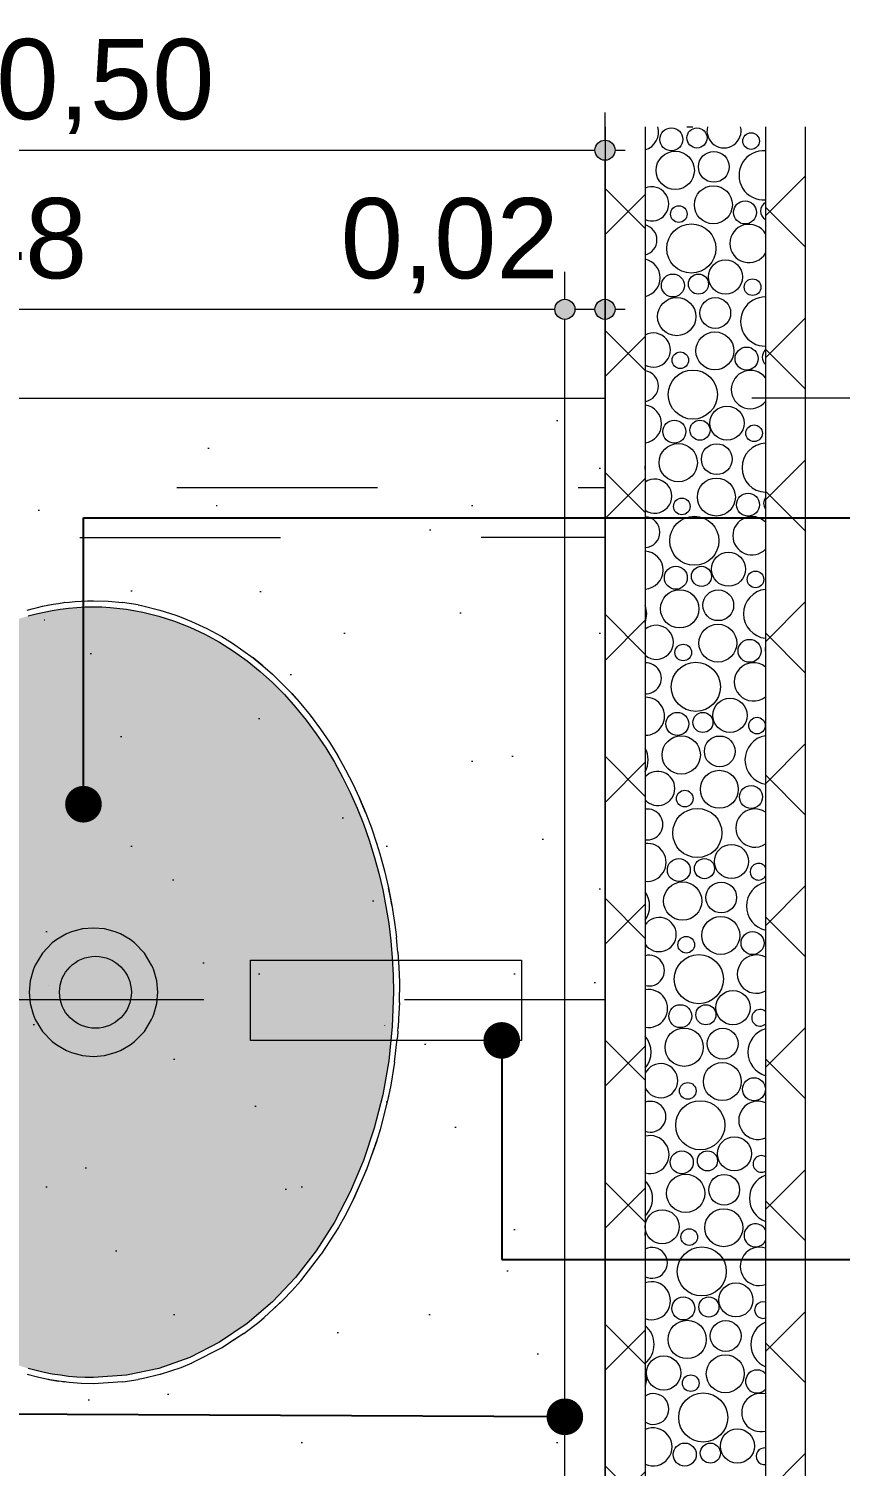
# Model space of a CAD drawing. Header units: metres. Extents: x -1.1 to 45.1, y -1 to 1.8.
# Drawn here: x 9.341 to 9.746, y 0.476 to 1.192 of the extents above; entities that cross this region are included whole.
import ezdxf

# ---------------------------------------------------------------- set-up
doc = ezdxf.new("R2010")
doc.units = ezdxf.units.M
doc.header["$MEASUREMENT"] = 0
doc.linetypes.add('Dashed', pattern=[0.028, 0.018, -0.01])
doc.layers.add('COTAS DETALHAMENTO.EXEC', color=7, linetype='Continuous')
for name, color, linetype, lineweight, true_color in [('COTAS DETALHAMENTO.EXEC_Caneta_No__27', 7, 'Continuous', 0, 0xbd2d17), ('COTAS DETALHAMENTO.EXEC_Caneta_No__97', 7, 'Continuous', 13, 0x6b6b6b), ('EIXO HIDRÁULICO - Executivo.EXEC_Caneta_No__167', 7, 'Continuous', 0, 0x0035d5), ('LOUCAS-METAIS.ARQ_Caneta_No__13', 7, 'Continuous', 0, 0xaaaaaa), ('LOUCAS-METAIS.ARQ_Caneta_No__16', 7, 'Continuous', 0, 0xc9c9c9), ('LOUCAS-METAIS.ARQ_Caneta_No__19', 7, 'Continuous', 0, 0xe9e9e9), ('LOUCAS-METAIS.ARQ_Caneta_No__96', 7, 'Continuous', 0, 0xb6b6b6), ('PAREDE CONSTRUIR_Caneta_No__96', 7, 'Continuous', 0, 0xb6b6b6)]:
    doc.layers.add(name, color=color, linetype=linetype, lineweight=lineweight, true_color=true_color)
doc.layers.add('PAREDE CONSTRUIR_Caneta_No__241', color=7, linetype='Continuous', lineweight=13)
doc.layers.add('PAREDE CONSTRUIR_Caneta_No__83', color=84, linetype='Continuous', lineweight=0)
doc.styles.add('GENERATED_STYLE_1', font='arial.ttf')
doc.dimstyles.new('GENERATED_STYLE__18', dxfattribs={"dimtxt": 0.04, "dimasz": 0.019, "dimexe": 0.18, "dimexo": 0.1, "dimgap": 0, "dimtad": 1, "dimtih": 1, "dimtoh": 1, "dimzin": 0, "dimdsep": 46, "dimtxsty": 'GENERATED_STYLE_1', "dimblk": 'ARROWHEAD_11', "dimblk1": 'ARROWHEAD_11', "dimblk2": 'ARROWHEAD_11', "dimcen": 0.09, "dimclrd": 256, "dimclre": 256, "dimclrt": 256, "dimadec": 0, "dimazin": 0, "dimtfac": 1, "dimtdec": 4, "dimtmove": 0, "dimatfit": 3, "dimfxl": 0, "dimtolj": 1, "dimtzin": 0, "dimarcsym": 0})
doc.dimstyles.new('GENERATED_STYLE__19', dxfattribs={"dimtxt": 0.04, "dimasz": 0.019, "dimexe": 0.18, "dimexo": 0.1, "dimgap": 0, "dimtad": 1, "dimzin": 0, "dimdsep": 46, "dimtxsty": 'GENERATED_STYLE_1', "dimblk": 'ARROWHEAD_11', "dimblk1": 'ARROWHEAD_11', "dimblk2": 'ARROWHEAD_11', "dimcen": 0.09, "dimclrd": 256, "dimclre": 256, "dimclrt": 256, "dimadec": 0, "dimazin": 0, "dimtfac": 1, "dimtdec": 4, "dimtmove": 0, "dimatfit": 3, "dimfxl": 0, "dimtolj": 1, "dimtzin": 0, "dimarcsym": 0})
doc.dimstyles.new('GENERATED_STYLE__20', dxfattribs={"dimtxt": 0.18, "dimasz": 0.03648, "dimexe": 0.18, "dimexo": 0.0625, "dimgap": 0, "dimtad": 0, "dimtih": 1, "dimtoh": 1, "dimdec": 4, "dimzin": 0, "dimdsep": 46, "dimcen": 0.09, "dimadec": 0, "dimazin": 0, "dimtfac": 1, "dimtdec": 4, "dimtmove": 0, "dimatfit": 3, "dimldrblk": 'ARROWHEAD_11', "dimfxl": 0, "dimtolj": 1, "dimtzin": 0, "dimarcsym": 0})
pattern_1 = [(45, (9.39229, 0.0758), (-0.0353553, 0.0353553), []), (135, (9.39229, 0.0758), (0.0353553, 0.0353553), [])]
pattern_2 = [(45, (9.39229, 0.2758), (-0.0636396, 0.0636396), [0, -0.06, 0, -0.09]), (110, (9.59229, 0.2758), (0.084572, 0.030782), [0, -0.044, 0, -0.076])]

# ---------------------------------------------------------------- blocks, each defined once
blk = doc.blocks.new('*X68', base_point=(9.39229, 0.0758))
at = {"layer": 'PAREDE CONSTRUIR_Caneta_No__96', "color": 253, "linetype": 'Continuous', "lineweight": 0, "true_color": 0xb6b6b6}
for centre, radius in [((9.6614, 1.1371), 0.00572), ((9.67417, 1.1378), 0.00501), ((9.70112, 1.13627), 0.00414), ((9.66333, 1.12163), 0.00954), ((9.68254, 1.12339), 0.00767), ((9.68234, 1.10452), 0.00946), ((9.66512, 1.09987), 0.00414), ((9.69814, 1.1007), 0.00572), ((9.67136, 1.08274), 0.01224), ((9.68838, 1.06855), 0.00851), ((9.66214, 1.0643), 0.00572), ((9.67491, 1.06501), 0.00501), ((9.70186, 1.06347), 0.00414), ((9.66408, 1.04883), 0.00954), ((9.68328, 1.05059), 0.00767), ((9.68308, 1.03172), 0.00946), ((9.69888, 1.0279), 0.00572), ((9.66586, 1.02707), 0.00414), ((9.6721, 1.00994), 0.01224), ((9.68912, 0.99575), 0.00851), ((9.66288, 0.9915), 0.00572), ((9.67565, 0.99221), 0.00501), ((9.7026, 0.99067), 0.00414), ((9.66482, 0.97603), 0.00954), ((9.68402, 0.97779), 0.00767), ((9.68382, 0.95892), 0.00946), ((9.69963, 0.9551), 0.00572), ((9.6666, 0.95427), 0.00414), ((9.67285, 0.93714), 0.01224), ((9.68987, 0.92296), 0.00851), ((9.66363, 0.9187), 0.00572), ((9.67639, 0.91941), 0.00501), ((9.70334, 0.91787), 0.00414), ((9.66556, 0.90323), 0.00954), ((9.68477, 0.905), 0.00767), ((9.68456, 0.88612), 0.00946), ((9.70037, 0.8823), 0.00572), ((9.66734, 0.88147), 0.00414), ((9.67359, 0.86434), 0.01224), ((9.69061, 0.85016), 0.00851), ((9.66437, 0.8459), 0.00572), ((9.67713, 0.84661), 0.00501), ((9.70408, 0.84507), 0.00414), ((9.6663, 0.83043), 0.00954), ((9.68551, 0.8322), 0.00767), ((9.6853, 0.81332), 0.00946), ((9.66808, 0.80867), 0.00414), ((9.70111, 0.8095), 0.00572), ((9.67433, 0.79154), 0.01224), ((9.69135, 0.77736), 0.00851), ((9.66511, 0.7731), 0.00572), ((9.67787, 0.77381), 0.00501), ((9.66704, 0.75763), 0.00954), ((9.68625, 0.7594), 0.00767), ((9.68604, 0.74053), 0.00946), ((9.66882, 0.73587), 0.00414), ((9.70185, 0.7367), 0.00572), ((9.67507, 0.71874), 0.01224), ((9.69209, 0.70456), 0.00851), ((9.66585, 0.7003), 0.00572), ((9.67862, 0.70101), 0.00501), ((9.66778, 0.68484), 0.00954), ((9.68699, 0.6866), 0.00767), ((9.68679, 0.66773), 0.00946), ((9.66957, 0.66308), 0.00414), ((9.70259, 0.66391), 0.00572), ((9.67581, 0.64595), 0.01224), ((9.69283, 0.63176), 0.00851), ((9.66659, 0.62751), 0.00572), ((9.67936, 0.62822), 0.00501), ((9.66852, 0.61204), 0.00954), ((9.68773, 0.6138), 0.00767), ((9.65683, 0.59536), 0.00851), ((9.68753, 0.59493), 0.00946), ((9.67031, 0.59028), 0.00414), ((9.67655, 0.57315), 0.01224), ((9.69357, 0.55896), 0.00851), ((9.66733, 0.55471), 0.00572), ((9.6801, 0.55542), 0.00501), ((9.66927, 0.53924), 0.00954), ((9.68847, 0.541), 0.00767), ((9.65757, 0.52256), 0.00851), ((9.68827, 0.52213), 0.00946), ((9.67105, 0.51748), 0.00414), ((9.67729, 0.50035), 0.01224), ((9.69432, 0.48616), 0.00851), ((9.66808, 0.48191), 0.00572), ((9.68084, 0.48262), 0.00501)]:
    blk.add_circle(centre, radius, dxfattribs=at)
for centre, radius, start, end in [((9.6456, 1.14092), 0.00946, 286.74666, 15.06546), ((9.67062, 1.15553), 0.01224, 263.26408, 276.73592), ((9.68764, 1.14135), 0.00851, 166.2291, 13.7709), ((9.70736, 1.11914), 0.01224, 85.50595, 274.49402), ((9.65164, 1.10495), 0.00851, 247.03945, 112.96053), ((9.71091, 1.10141), 0.00501, 121.05213, 238.94785), ((9.64654, 1.08699), 0.00767, 283.42462, 76.57536), ((9.70008, 1.08523), 0.00954, 30.19903, 329.80095), ((9.64634, 1.06812), 0.00946, 282.10881, 77.89117), ((9.7081, 1.04634), 0.01224, 88.98095, 271.01903), ((9.65238, 1.03215), 0.00851, 241.49527, 118.5047), ((9.71165, 1.02861), 0.00501, 131.58187, 228.41811), ((9.64728, 1.01419), 0.00767, 277.7875, 82.21248), ((9.70082, 1.01243), 0.00954, 38.13447, 321.86551), ((9.64708, 0.99532), 0.00946, 277.55034, 82.44964), ((9.70885, 0.97354), 0.01224, 92.45219, 267.54778), ((9.6361, 0.97354), 0.01224, 356.34802, 3.65196), ((9.65312, 0.95935), 0.00851, 235.64178, 124.3582), ((9.71239, 0.95581), 0.00501, 144.24876, 215.75122), ((9.64802, 0.94139), 0.00767, 272.22552, 87.77446), ((9.70156, 0.93963), 0.00954, 44.85906, 315.14091), ((9.64782, 0.92252), 0.00946, 273.03956, 86.96042), ((9.70959, 0.90074), 0.01224, 95.93248, 264.06749), ((9.63685, 0.90074), 0.01224, 339.61922, 20.38076), ((9.65387, 0.88656), 0.00851, 229.34526, 130.65472), ((9.71313, 0.88301), 0.00501, 163.62421, 196.37577), ((9.64877, 0.8686), 0.00767, 266.68452, 93.31545), ((9.7023, 0.86683), 0.00954, 50.86688, 309.1331), ((9.64856, 0.84972), 0.00946, 268.54762, 91.45236), ((9.71033, 0.82794), 0.01224, 99.43491, 260.56506), ((9.63759, 0.82794), 0.01224, 331.2621, 28.73788), ((9.65461, 0.81376), 0.00851, 222.38488, 137.6151), ((9.64951, 0.7958), 0.00767, 261.11219, 98.88779), ((9.70304, 0.79403), 0.00954, 56.3991, 303.60088), ((9.6493, 0.77692), 0.00946, 264.0467, 95.95328), ((9.70482, 0.77227), 0.00414, 32.23631, 327.76366), ((9.71107, 0.75514), 0.01224, 102.97334, 257.02663), ((9.63833, 0.75514), 0.01224, 324.71193, 35.28805), ((9.65535, 0.74096), 0.00851, 214.33364, 145.66634), ((9.65025, 0.723), 0.00767, 255.45344, 104.54654), ((9.70378, 0.72124), 0.00954, 61.59604, 298.40393), ((9.65004, 0.70413), 0.00946, 259.50851, 100.49147), ((9.70557, 0.69948), 0.00414, 48.19985, 311.80013), ((9.63907, 0.68234), 0.01224, 319.08547, 40.91451), ((9.71181, 0.68234), 0.01224, 106.56294, 253.43704), ((9.65609, 0.66816), 0.00851, 204.09058, 155.9094), ((9.65099, 0.6502), 0.00767, 249.64516, 110.35482), ((9.70452, 0.64844), 0.00954, 66.54896, 293.45102), ((9.65079, 0.63133), 0.00946, 254.90257, 105.0974), ((9.70631, 0.62668), 0.00414, 60.8424, 299.15758), ((9.63981, 0.60955), 0.01224, 314.03653, 45.96345), ((9.71255, 0.60955), 0.01224, 110.22081, 249.77917), ((9.70333, 0.59111), 0.00572, 29.26382, 330.73616), ((9.64336, 0.59182), 0.00501, 351.84563, 8.15435), ((9.65173, 0.5774), 0.00767, 243.60866, 116.39132), ((9.70527, 0.57564), 0.00954, 71.32222, 288.67776), ((9.65153, 0.55853), 0.00946, 250.19422, 109.80576), ((9.70705, 0.55388), 0.00414, 72.06772, 287.93226), ((9.64055, 0.53675), 0.01224, 309.38635, 50.61363), ((9.71329, 0.53675), 0.01224, 113.96695, 246.03302), ((9.70408, 0.51831), 0.00572, 42.03927, 317.96071), ((9.6441, 0.51902), 0.00501, 327.35384, 32.64614), ((9.65247, 0.5046), 0.00767, 237.23693, 122.76305), ((9.70601, 0.50284), 0.00954, 75.96433, 284.03565), ((9.65227, 0.48573), 0.00946, 245.34178, 114.6582), ((9.70779, 0.48108), 0.00414, 82.61293, 277.38705)]:
    blk.add_arc(centre, radius, start, end, dxfattribs=at)
blk = doc.blocks.new('*D69', base_point=(9.39229, 0.0758))
at = {"layer": 'COTAS DETALHAMENTO.EXEC_Caneta_No__27', "linetype": 'Continuous', "lineweight": 0, "true_color": 0xbd2d17}
for points in [[(9.12332, 1.05243), (9.1237, 1.05051), (9.12479, 1.04889), (9.12641, 1.04781), (9.12832, 1.04743), (9.13023, 1.04781), (9.13186, 1.04889), (9.13294, 1.05051), (9.13332, 1.05243), (9.13294, 1.05434), (9.13186, 1.05596), (9.13023, 1.05705), (9.12832, 1.05743), (9.12641, 1.05705), (9.12479, 1.05596), (9.1237, 1.05434)], [(9.60332, 1.05243), (9.6037, 1.05051), (9.60479, 1.04889), (9.60641, 1.04781), (9.60832, 1.04743), (9.61023, 1.04781), (9.61186, 1.04889), (9.61294, 1.05051), (9.61332, 1.05243), (9.61294, 1.05434), (9.61186, 1.05596), (9.61023, 1.05705), (9.60832, 1.05743), (9.60641, 1.05705), (9.60479, 1.05596), (9.6037, 1.05434)]]:
    blk.add_hatch(color=22, dxfattribs=at).paths.add_polyline_path(points)
at = {"layer": 'COTAS DETALHAMENTO.EXEC_Caneta_No__27', "color": 22, "linetype": 'Continuous', "lineweight": 0, "true_color": 0xbd2d17}
for p, q in [((9.12832, 1.05743), (9.12832, 1.07118)), ((9.60832, 1.05743), (9.60832, 1.07118)), ((9.11832, 1.05243), (9.12332, 1.05243)), ((9.12832, 0.95243), (9.12832, 1.04743)), ((9.13332, 1.05243), (9.60332, 1.05243)), ((9.60832, 0.95243), (9.60832, 1.04743))]:
    blk.add_line(p, q, dxfattribs=at)
for centre in [(9.12832, 1.05243), (9.60832, 1.05243)]:
    blk.add_circle(centre, 0.005, dxfattribs=at)
at = {"layer": 'COTAS DETALHAMENTO.EXEC_Caneta_No__27', "color": 22, "lineweight": 0, "true_color": 0xbd2d17, "char_height": 0.04, "attachment_point": 7, "style": 'GENERATED_STYLE_1'}
for s, insert in [('\\A1;{\\pql;\\fArial|b0|i0|c0|p0;\\W1.000000;0,48}', (9.26155, 1.06043)), ('\\A1;{\\pql;\\fArial|b0|i0|c0|p0;\\W1.000000;0,02}', (9.49655, 1.06043))]:
    blk.add_mtext(s, dxfattribs=dict(at, insert=insert))
blk = doc.blocks.new('ARROWHEAD_11')
at = {"color": 0, "linetype": 'Continuous', "lineweight": 0}
blk.add_line((0, 0), (-1, 0), dxfattribs=at)
at = {"color": 0, "linetype": 'Continuous', "lineweight": 0, "const_width": 0.25, "flags": 128}
blk.add_lwpolyline([(-0.125, 0, 1), (0.125, 0, 1)], format="xyb", close=True, dxfattribs=at)
blk = doc.blocks.new('*D70', base_point=(9.39229, 0.0758))
at = {"layer": 'COTAS DETALHAMENTO.EXEC_Caneta_No__27', "linetype": 'Continuous', "lineweight": 0, "true_color": 0xbd2d17}
for points in [[(9.60332, 1.05243), (9.6037, 1.05051), (9.60479, 1.04889), (9.60641, 1.04781), (9.60832, 1.04743), (9.61023, 1.04781), (9.61186, 1.04889), (9.61294, 1.05051), (9.61332, 1.05243), (9.61294, 1.05434), (9.61186, 1.05596), (9.61023, 1.05705), (9.60832, 1.05743), (9.60641, 1.05705), (9.60479, 1.05596), (9.6037, 1.05434)], [(9.62332, 1.05243), (9.6237, 1.05051), (9.62479, 1.04889), (9.62641, 1.04781), (9.62832, 1.04743), (9.63023, 1.04781), (9.63186, 1.04889), (9.63294, 1.05051), (9.63332, 1.05243), (9.63294, 1.05434), (9.63186, 1.05596), (9.63023, 1.05705), (9.62832, 1.05743), (9.62641, 1.05705), (9.62479, 1.05596), (9.6237, 1.05434)]]:
    blk.add_hatch(color=22, dxfattribs=at).paths.add_polyline_path(points)
at = {"layer": 'COTAS DETALHAMENTO.EXEC_Caneta_No__27', "color": 22, "linetype": 'Continuous', "lineweight": 0, "true_color": 0xbd2d17}
for p, q in [((9.60832, 1.05743), (9.60832, 1.07118)), ((9.62832, 1.05743), (9.62832, 1.07118)), ((9.60832, 0.95243), (9.60832, 1.04743)), ((9.61332, 1.05243), (9.62332, 1.05243)), ((9.62832, 0.95243), (9.62832, 1.04743)), ((9.63332, 1.05243), (9.63832, 1.05243))]:
    blk.add_line(p, q, dxfattribs=at)
for centre in [(9.60832, 1.05243), (9.62832, 1.05243)]:
    blk.add_circle(centre, 0.005, dxfattribs=at)
blk = doc.blocks.new('*D71', base_point=(9.39229, 0.0758))
at = {"layer": 'COTAS DETALHAMENTO.EXEC_Caneta_No__27', "linetype": 'Continuous', "lineweight": 0, "true_color": 0xbd2d17}
for points in [[(9.12332, 1.13171), (9.1237, 1.12979), (9.12479, 1.12817), (9.12641, 1.12709), (9.12832, 1.12671), (9.13023, 1.12709), (9.13186, 1.12817), (9.13294, 1.12979), (9.13332, 1.13171), (9.13294, 1.13362), (9.13186, 1.13524), (9.13023, 1.13633), (9.12832, 1.13671), (9.12641, 1.13633), (9.12479, 1.13524), (9.1237, 1.13362)], [(9.62332, 1.13171), (9.6237, 1.12979), (9.62479, 1.12817), (9.62641, 1.12709), (9.62832, 1.12671), (9.63023, 1.12709), (9.63186, 1.12817), (9.63294, 1.12979), (9.63332, 1.13171), (9.63294, 1.13362), (9.63186, 1.13524), (9.63023, 1.13633), (9.62832, 1.13671), (9.62641, 1.13633), (9.62479, 1.13524), (9.6237, 1.13362)]]:
    blk.add_hatch(color=22, dxfattribs=at).paths.add_polyline_path(points)
at = {"layer": 'COTAS DETALHAMENTO.EXEC_Caneta_No__27', "color": 22, "linetype": 'Continuous', "lineweight": 0, "true_color": 0xbd2d17}
for p, q in [((9.12832, 1.13671), (9.12832, 1.15046)), ((9.62832, 1.13671), (9.62832, 1.15046)), ((9.11832, 1.13171), (9.12332, 1.13171)), ((9.13332, 1.13171), (9.62332, 1.13171)), ((9.63332, 1.13171), (9.63832, 1.13171)), ((9.12832, 1.03171), (9.12832, 1.12671)), ((9.62832, 1.03171), (9.62832, 1.12671))]:
    blk.add_line(p, q, dxfattribs=at)
for centre in [(9.12832, 1.13171), (9.62832, 1.13171)]:
    blk.add_circle(centre, 0.005, dxfattribs=at)
at = {"layer": 'COTAS DETALHAMENTO.EXEC_Caneta_No__27', "color": 22, "lineweight": 0, "true_color": 0xbd2d17, "insert": (9.32494, 1.13971), "char_height": 0.04, "attachment_point": 7, "style": 'GENERATED_STYLE_1'}
blk.add_mtext('\\A1;{\\pql;\\fArial|b0|i0|c0|p0;\\W1.000000;0,50}', dxfattribs=at)
blk = doc.blocks.new('*D73', base_point=(9.39229, 0.0758))
at = {"layer": 'COTAS DETALHAMENTO.EXEC_Caneta_No__27', "linetype": 'Continuous', "lineweight": 0, "true_color": 0xbd2d17}
for points in [[(9.79647, 1.00822), (9.79685, 1.00631), (9.79793, 1.00469), (9.79956, 1.0036), (9.80147, 1.00322), (9.80338, 1.0036), (9.80501, 1.00469), (9.80609, 1.00631), (9.80647, 1.00822), (9.80609, 1.01014), (9.80501, 1.01176), (9.80338, 1.01284), (9.80147, 1.01322), (9.79956, 1.01284), (9.79793, 1.01176), (9.79685, 1.01014)], [(9.79647, -0.77178), (9.79685, -0.77369), (9.79793, -0.77531), (9.79956, -0.7764), (9.80147, -0.77678), (9.80338, -0.7764), (9.80501, -0.77531), (9.80609, -0.77369), (9.80647, -0.77178), (9.80609, -0.76986), (9.80501, -0.76824), (9.80338, -0.76716), (9.80147, -0.76678), (9.79956, -0.76716), (9.79793, -0.76824), (9.79685, -0.76986)]]:
    blk.add_hatch(color=22, dxfattribs=at).paths.add_polyline_path(points)
at = {"layer": 'COTAS DETALHAMENTO.EXEC_Caneta_No__27', "color": 22, "linetype": 'Continuous', "lineweight": 0, "true_color": 0xbd2d17}
for p, q in [((9.80147, 1.01322), (9.80147, 1.01822)), ((9.79647, 1.00822), (9.70147, 1.00822)), ((9.80147, -0.76678), (9.80147, 1.00322)), ((9.82022, 1.00822), (9.80647, 1.00822)), ((9.79647, -0.77178), (9.70147, -0.77178)), ((9.82022, -0.77178), (9.80647, -0.77178))]:
    blk.add_line(p, q, dxfattribs=at)
for centre in [(9.80147, 1.00822), (9.80147, -0.77178)]:
    blk.add_circle(centre, 0.005, dxfattribs=at)
at = {"layer": 'COTAS DETALHAMENTO.EXEC_Caneta_No__27', "color": 22, "lineweight": 0, "true_color": 0xbd2d17, "insert": (9.79347, 0.06484), "char_height": 0.04, "attachment_point": 7, "rotation": 90, "style": 'GENERATED_STYLE_1'}
blk.add_mtext('\\A1;{\\pql;\\fArial|b0|i0|c0|p0;\\W1.000000;1,78}', dxfattribs=at)
blk = doc.blocks.new('*D74', base_point=(9.39229, 0.0758))
at = {"layer": 'COTAS DETALHAMENTO.EXEC_Caneta_No__27', "linetype": 'Continuous', "lineweight": 0, "true_color": 0xbd2d17}
for points in [[(9.86781, 1.00822), (9.86819, 1.00631), (9.86928, 1.00469), (9.8709, 1.0036), (9.87281, 1.00322), (9.87472, 1.0036), (9.87635, 1.00469), (9.87743, 1.00631), (9.87781, 1.00822), (9.87743, 1.01014), (9.87635, 1.01176), (9.87472, 1.01284), (9.87281, 1.01322), (9.8709, 1.01284), (9.86928, 1.01176), (9.86819, 1.01014)], [(9.86781, -0.79178), (9.86819, -0.79369), (9.86928, -0.79531), (9.8709, -0.7964), (9.87281, -0.79678), (9.87472, -0.7964), (9.87635, -0.79531), (9.87743, -0.79369), (9.87781, -0.79178), (9.87743, -0.78986), (9.87635, -0.78824), (9.87472, -0.78716), (9.87281, -0.78678), (9.8709, -0.78716), (9.86928, -0.78824), (9.86819, -0.78986)]]:
    blk.add_hatch(color=22, dxfattribs=at).paths.add_polyline_path(points)
at = {"layer": 'COTAS DETALHAMENTO.EXEC_Caneta_No__27', "color": 22, "linetype": 'Continuous', "lineweight": 0, "true_color": 0xbd2d17}
for p, q in [((9.87281, 1.01322), (9.87281, 1.01822)), ((9.86781, 1.00822), (9.77281, 1.00822)), ((9.87281, -0.78678), (9.87281, 1.00322)), ((9.89156, 1.00822), (9.87781, 1.00822)), ((9.86781, -0.79178), (9.77281, -0.79178)), ((9.89156, -0.79178), (9.87781, -0.79178)), ((9.87281, -0.80178), (9.87281, -0.79678))]:
    blk.add_line(p, q, dxfattribs=at)
for centre in [(9.87281, 1.00822), (9.87281, -0.79178)]:
    blk.add_circle(centre, 0.005, dxfattribs=at)
at = {"layer": 'COTAS DETALHAMENTO.EXEC_Caneta_No__27', "color": 22, "lineweight": 0, "true_color": 0xbd2d17, "insert": (9.86481, 0.05484), "char_height": 0.04, "attachment_point": 7, "rotation": 90, "style": 'GENERATED_STYLE_1'}
blk.add_mtext('\\A1;{\\pql;\\fArial|b0|i0|c0|p0;\\W1.000000;1,80}', dxfattribs=at)

msp = doc.modelspace()

# ---------------------------------------------------------------- hatches: boundary and pattern name
at = {"layer": 'LOUCAS-METAIS.ARQ_Caneta_No__16', "linetype": 'Continuous', "lineweight": 0, "true_color": 0xc9c9c9}
h = msp.add_hatch(dxfattribs=at)
h.set_pattern_fill('Haie_OD_LEGENDA_0006', color=9, style=0, pattern_type=2)
h.set_pattern_definition(pattern_2)
h.paths.add_polyline_path([(9.60832, -0.77178), (9.60832, 1.00822), (9.12832, 1.00822), (9.12832, -0.77178)])
h = msp.add_hatch(dxfattribs=at)
h.set_pattern_fill('Haie_OD_LEGENDA_0006', color=9, style=0, pattern_type=2)
h.set_pattern_definition(pattern_2)
h.paths.add_polyline_path([(9.62832, -0.77178), (9.62832, 1.00822), (9.60832, 1.00822), (9.60832, -0.77178)])
at = {"layer": 'LOUCAS-METAIS.ARQ_Caneta_No__19', "linetype": 'Continuous', "lineweight": 0, "true_color": 0x747474}
msp.add_hatch(color=8, dxfattribs=at).paths.add_polyline_path([(9.40592, 0.89965), (9.39793, 0.90164), (9.38983, 0.90307), (9.38163, 0.90393), (9.37749, 0.90415), (9.37338, 0.90422), (9.36926, 0.90415), (9.36513, 0.90393), (9.36101, 0.90357), (9.35693, 0.90307), (9.35287, 0.90242), (9.34883, 0.90164), (9.34482, 0.90072), (9.34085, 0.89966), (9.3369, 0.89846), (9.333, 0.89714), (9.32914, 0.89569), (9.32532, 0.89411), (9.32156, 0.8924), (9.31785, 0.89058), (9.3142, 0.88864), (9.3106, 0.88659), (9.30706, 0.88443), (9.30359, 0.88216), (9.30018, 0.87978), (9.29684, 0.87731), (9.29356, 0.87474), (9.29036, 0.87208), (9.28722, 0.86932), (9.28416, 0.86648), (9.28117, 0.86356), (9.27825, 0.86056), (9.27541, 0.85748), (9.27264, 0.85432), (9.26995, 0.8511), (9.26734, 0.8478), (9.2648, 0.84445), (9.26234, 0.84103), (9.25995, 0.83755), (9.25764, 0.83401), (9.25541, 0.83042), (9.25326, 0.82678), (9.25118, 0.82309), (9.24918, 0.81935), (9.24726, 0.81557), (9.24541, 0.81174), (9.24364, 0.80788), (9.24195, 0.80397), (9.24034, 0.80003), (9.2388, 0.79606), (9.23734, 0.79206), (9.23595, 0.78802), (9.23464, 0.78396), (9.23341, 0.77987), (9.23225, 0.77576), (9.23117, 0.77162), (9.23016, 0.76746), (9.22923, 0.76329), (9.22837, 0.75909), (9.22759, 0.75488), (9.22688, 0.75066), (9.22625, 0.74642), (9.22569, 0.74217), (9.22521, 0.73791), (9.2248, 0.73364), (9.22447, 0.72937), (9.22421, 0.72509), (9.22402, 0.72081), (9.22391, 0.71652), (9.22389, 0.71438), (9.22388, 0.71222), (9.22391, 0.70793), (9.22402, 0.70365), (9.22421, 0.69937), (9.22447, 0.69509), (9.2248, 0.69082), (9.22521, 0.68655), (9.22569, 0.68229), (9.22625, 0.67804), (9.22688, 0.6738), (9.22759, 0.66957), (9.22837, 0.66536), (9.22923, 0.66117), (9.23016, 0.65699), (9.23116, 0.65284), (9.23225, 0.6487), (9.2334, 0.64459), (9.23464, 0.6405), (9.23595, 0.63643), (9.23733, 0.6324), (9.2388, 0.62839), (9.24033, 0.62442), (9.24195, 0.62048), (9.24364, 0.61658), (9.24541, 0.61271), (9.24725, 0.60889), (9.24918, 0.6051), (9.25118, 0.60137), (9.25325, 0.59768), (9.25541, 0.59403), (9.25764, 0.59044), (9.25995, 0.58691), (9.26233, 0.58343), (9.26479, 0.58001), (9.26733, 0.57665), (9.26995, 0.57336), (9.27264, 0.57013), (9.2754, 0.56698), (9.27825, 0.5639), (9.28116, 0.56089), (9.28415, 0.55797), (9.28721, 0.55513), (9.29035, 0.55238), (9.29355, 0.54971), (9.29683, 0.54714), (9.30017, 0.54467), (9.30358, 0.5423), (9.30706, 0.54002), (9.31059, 0.53786), (9.31419, 0.53581), (9.31784, 0.53387), (9.32155, 0.53205), (9.32532, 0.53034), (9.32913, 0.52876), (9.33299, 0.52731), (9.33689, 0.52599), (9.34084, 0.52479), (9.34481, 0.52373), (9.34882, 0.52281), (9.35286, 0.52203), (9.35692, 0.52138), (9.36101, 0.52088), (9.36513, 0.52051), (9.36926, 0.5203), (9.37338, 0.52022), (9.38983, 0.52138), (9.40591, 0.52479), (9.42144, 0.53034), (9.43616, 0.53786), (9.44992, 0.54714), (9.4626, 0.55797), (9.47411, 0.57013), (9.48442, 0.58342), (9.4935, 0.59767), (9.50134, 0.61271), (9.50796, 0.62839), (9.51335, 0.64458), (9.51753, 0.66117), (9.5205, 0.67804), (9.52228, 0.69509), (9.52288, 0.71222), (9.52273, 0.7208), (9.52228, 0.72936), (9.52154, 0.7379), (9.5205, 0.74641), (9.51916, 0.75487), (9.51753, 0.76328), (9.51559, 0.77161), (9.51335, 0.77986), (9.5108, 0.78802), (9.50796, 0.79606), (9.5048, 0.80397), (9.50134, 0.81174), (9.49757, 0.81934), (9.4935, 0.82677), (9.48911, 0.83401), (9.48442, 0.84102), (9.47942, 0.8478), (9.47411, 0.85432), (9.46851, 0.86055), (9.4626, 0.86648), (9.4564, 0.87207), (9.44992, 0.87731), (9.44317, 0.88215), (9.43616, 0.88659), (9.42891, 0.89058), (9.42144, 0.8941), (9.41376, 0.89714)])
at = {"layer": 'PAREDE CONSTRUIR_Caneta_No__83', "linetype": 'Continuous', "lineweight": 0}
h = msp.add_hatch(dxfattribs=at)
h.set_pattern_fill('Placomur_0006', color=84, style=0, pattern_type=2)
h.set_pattern_definition(pattern_1)
h.paths.add_polyline_path([(9.62832, 1.14338), (9.62832, -0.79178), (9.64832, -0.79178), (9.64832, 1.14338)])
h = msp.add_hatch(dxfattribs=at)
h.set_pattern_fill('Placomur_0006', color=84, style=0, pattern_type=2)
h.set_pattern_definition(pattern_1)
h.paths.add_polyline_path([(9.70832, -0.79178), (9.72832, -0.79178), (9.72832, 1.14338), (9.70832, 1.14338)])

# ---------------------------------------------------------------- linework, layer by layer
at = {"layer": 'COTAS DETALHAMENTO.EXEC_Caneta_No__97', "color": 251, "linetype": 'Dashed', "lineweight": 13, "true_color": 0x6b6b6b, "flags": 128}
msp.add_lwpolyline([(9.21499, 0.96359), (9.62831, 0.96372), (9.62832, 0.93872), (9.215, 0.93859)], close=True, dxfattribs=at)
at = {"layer": 'EIXO HIDRÁULICO - Executivo.EXEC_Caneta_No__167', "color": 162, "linetype": 'Dashed', "lineweight": 0, "true_color": 0x0035d5}
msp.add_line((9.62832, 0.70845), (9.00735, 0.70845), dxfattribs=at)
at = {"layer": 'LOUCAS-METAIS.ARQ_Caneta_No__13', "color": 253, "linetype": 'Continuous', "lineweight": 0, "true_color": 0xaaaaaa, "flags": 128}
for points in [[(9.12832, 1.00822), (9.60832, 1.00822)], [(9.60832, 1.00822), (9.62832, 1.00822)], [(9.60832, -0.77178), (9.60832, 1.00822)], [(9.62832, -0.77178), (9.62832, 1.00822)]]:
    msp.add_lwpolyline(points, dxfattribs=at)
at = {"layer": 'LOUCAS-METAIS.ARQ_Caneta_No__96', "color": 253, "linetype": 'Continuous', "lineweight": 0, "true_color": 0xb6b6b6}
for p, q in [((9.34025, 0.90261), (9.34283, 0.9033)), ((9.34283, 0.9033), (9.34542, 0.90395)), ((9.34542, 0.90395), (9.34802, 0.90453)), ((9.34802, 0.90453), (9.35064, 0.90506)), ((9.34883, 0.90164), (9.35287, 0.90242)), ((9.35064, 0.90506), (9.35327, 0.90554)), ((9.35064, 0.90506), (9.35111, 0.90515)), ((9.35287, 0.90242), (9.35693, 0.90307)), ((9.35327, 0.90554), (9.35591, 0.90595)), ((9.35591, 0.90595), (9.35856, 0.90631)), ((9.35693, 0.90307), (9.36101, 0.90357)), ((9.35856, 0.90631), (9.36122, 0.90661)), ((9.35889, 0.90635), (9.35881, 0.90634)), ((9.35895, 0.90635), (9.35889, 0.90635)), ((9.36101, 0.90357), (9.36513, 0.90393)), ((9.36122, 0.90661), (9.36426, 0.90688)), ((9.36426, 0.90688), (9.36731, 0.90707)), ((9.36513, 0.90393), (9.36926, 0.90415)), ((9.36731, 0.90707), (9.37035, 0.90718)), ((9.36926, 0.90415), (9.37338, 0.90422)), ((9.37035, 0.90718), (9.37338, 0.90722)), ((9.37338, 0.90722), (9.38065, 0.907)), ((9.37338, 0.90422), (9.37749, 0.90415)), ((9.37749, 0.90415), (9.38163, 0.90393)), ((9.38065, 0.907), (9.38792, 0.90634)), ((9.38163, 0.90393), (9.38983, 0.90307)), ((9.38787, 0.90635), (9.38782, 0.90635)), ((9.38789, 0.90635), (9.38787, 0.90635)), ((9.39564, 0.90515), (9.38792, 0.90634)), ((9.38983, 0.90307), (9.39793, 0.90164)), ((9.39564, 0.90515), (9.39729, 0.90483)), ((9.39729, 0.90483), (9.40651, 0.90261)), ((9.40651, 0.90261), (9.41449, 0.90006)), ((9.34085, 0.89966), (9.34482, 0.90072)), ((9.34482, 0.90072), (9.34883, 0.90164)), ((9.3488, 0.89767), (9.34912, 0.89774)), ((9.39793, 0.90164), (9.40592, 0.89965)), ((9.40592, 0.89965), (9.41376, 0.89714)), ((9.41376, 0.89714), (9.42144, 0.8941)), ((9.41449, 0.90006), (9.41712, 0.8991)), ((9.41712, 0.8991), (9.4223, 0.89699)), ((9.4223, 0.89699), (9.42991, 0.89343)), ((9.42144, 0.8941), (9.42891, 0.89058)), ((9.42891, 0.89058), (9.43616, 0.88659)), ((9.42991, 0.89343), (9.4373, 0.8894)), ((9.4373, 0.8894), (9.44266, 0.88609)), ((9.43616, 0.88659), (9.44317, 0.88215)), ((9.44266, 0.88609), (9.44787, 0.88254)), ((9.44317, 0.88215), (9.44992, 0.87731)), ((9.44784, 0.88256), (9.44786, 0.88255)), ((9.44789, 0.88252), (9.44786, 0.88255)), ((9.44787, 0.88254), (9.45293, 0.87877)), ((9.44992, 0.87731), (9.4564, 0.87207)), ((9.45293, 0.87877), (9.45783, 0.87479)), ((9.45576, 0.87652), (9.45293, 0.87877)), ((9.45783, 0.87479), (9.45576, 0.87652)), ((9.45783, 0.87479), (9.46258, 0.8706)), ((9.4564, 0.87207), (9.4626, 0.86648)), ((9.46258, 0.8706), (9.46717, 0.86621)), ((9.4626, 0.86648), (9.46851, 0.86055)), ((9.46717, 0.86621), (9.47159, 0.86164)), ((9.46851, 0.86055), (9.47411, 0.85432)), ((9.47159, 0.86164), (9.47222, 0.86097)), ((9.47159, 0.86164), (9.47584, 0.8569)), ((9.47222, 0.86097), (9.47584, 0.8569)), ((9.47411, 0.85432), (9.47942, 0.8478)), ((9.47585, 0.85689), (9.47584, 0.85691)), ((9.47584, 0.8569), (9.48134, 0.85021)), ((9.47942, 0.8478), (9.48442, 0.84102)), ((9.48134, 0.85021), (9.48652, 0.84325)), ((9.48442, 0.84102), (9.48911, 0.83401)), ((9.48652, 0.84325), (9.49094, 0.83672)), ((9.48911, 0.83401), (9.4935, 0.82677)), ((9.49094, 0.83672), (9.49509, 0.83)), ((9.4935, 0.82677), (9.49757, 0.81934)), ((9.49509, 0.83), (9.49898, 0.8231)), ((9.49861, 0.82378), (9.49509, 0.83)), ((9.49512, 0.82995), (9.49513, 0.82993)), ((9.49898, 0.8231), (9.49861, 0.82378)), ((9.49757, 0.81934), (9.50134, 0.81174)), ((9.49898, 0.8231), (9.5026, 0.81604)), ((9.50134, 0.81174), (9.5048, 0.80397)), ((9.5026, 0.81604), (9.50596, 0.80884)), ((9.50263, 0.81598), (9.50267, 0.8159)), ((9.50267, 0.8159), (9.50274, 0.81575)), ((9.5048, 0.80397), (9.50796, 0.79606)), ((9.50847, 0.80295), (9.50596, 0.80884)), ((9.50596, 0.80884), (9.50906, 0.8015)), ((9.50906, 0.8015), (9.50847, 0.80295)), ((9.50796, 0.79606), (9.5108, 0.78802)), ((9.50906, 0.8015), (9.51189, 0.79405)), ((9.50908, 0.80146), (9.50915, 0.80128)), ((9.50915, 0.80128), (9.50922, 0.80109)), ((9.5108, 0.78802), (9.51335, 0.77986)), ((9.51189, 0.79405), (9.51446, 0.78648)), ((9.51446, 0.78648), (9.51611, 0.7811)), ((9.51453, 0.78627), (9.51456, 0.78619)), ((9.51611, 0.7811), (9.51841, 0.7727)), ((9.51335, 0.77986), (9.51559, 0.77161)), ((9.51559, 0.77161), (9.51753, 0.76328)), ((9.51841, 0.7727), (9.52039, 0.76422)), ((9.51753, 0.76328), (9.51916, 0.75487)), ((9.52155, 0.75852), (9.52039, 0.76422)), ((9.52039, 0.76422), (9.52207, 0.75566)), ((9.51916, 0.75487), (9.5205, 0.74641)), ((9.52207, 0.75566), (9.52155, 0.75852)), ((9.52207, 0.75566), (9.52344, 0.74704)), ((9.5205, 0.74641), (9.52154, 0.7379)), ((9.52344, 0.74704), (9.52438, 0.73961)), ((9.35508, 0.73848), (9.35287, 0.73679)), ((9.35992, 0.74126), (9.35508, 0.73848)), ((9.36249, 0.74232), (9.35992, 0.74126)), ((9.36787, 0.74374), (9.36249, 0.74232)), ((9.37338, 0.74422), (9.36787, 0.74374)), ((9.37888, 0.74374), (9.37338, 0.74422)), ((9.38426, 0.74232), (9.37888, 0.74374)), ((9.38683, 0.74126), (9.38426, 0.74232)), ((9.39167, 0.73848), (9.38683, 0.74126)), ((9.39389, 0.73679), (9.39167, 0.73848)), ((9.52154, 0.7379), (9.52228, 0.72936)), ((9.5248, 0.73548), (9.52438, 0.73961)), ((9.34802, 0.73175), (9.34439, 0.72578)), ((9.35287, 0.73679), (9.34802, 0.73175)), ((9.39873, 0.73175), (9.39389, 0.73679)), ((9.40236, 0.72578), (9.39873, 0.73175)), ((9.52508, 0.73215), (9.5248, 0.73548)), ((9.52508, 0.73222), (9.52508, 0.73221)), ((9.52508, 0.7322), (9.52508, 0.73215)), ((9.52508, 0.73215), (9.52557, 0.72468)), ((9.34383, 0.72451), (9.34332, 0.72321)), ((9.34439, 0.72578), (9.34383, 0.72451)), ((9.40292, 0.72451), (9.40236, 0.72578)), ((9.40343, 0.72321), (9.40292, 0.72451)), ((9.52228, 0.72936), (9.52273, 0.7208)), ((9.52557, 0.72468), (9.52583, 0.71719)), ((9.34187, 0.71785), (9.34138, 0.71222)), ((9.34332, 0.72321), (9.34187, 0.71785)), ((9.40488, 0.71785), (9.40343, 0.72321)), ((9.40538, 0.71222), (9.40488, 0.71785)), ((9.52273, 0.7208), (9.52288, 0.71222)), ((9.52582, 0.7174), (9.52582, 0.71731)), ((9.52582, 0.71726), (9.52582, 0.71731)), ((9.52583, 0.71719), (9.52588, 0.71222)), ((9.34138, 0.71222), (9.34187, 0.7066)), ((9.35115, 0.71574), (9.35115, 0.71568)), ((9.40488, 0.7066), (9.40538, 0.71222)), ((9.52288, 0.71222), (9.52228, 0.69509)), ((9.52582, 0.70713), (9.52588, 0.71222)), ((9.34187, 0.7066), (9.34332, 0.70124)), ((9.35115, 0.70877), (9.35115, 0.7087)), ((9.40343, 0.70124), (9.40488, 0.7066)), ((9.52582, 0.70713), (9.52541, 0.6989)), ((9.34332, 0.70124), (9.34383, 0.69994)), ((9.34383, 0.69994), (9.34439, 0.69867)), ((9.34439, 0.69867), (9.34802, 0.6927)), ((9.39873, 0.6927), (9.40236, 0.69867)), ((9.40236, 0.69867), (9.40292, 0.69994)), ((9.40292, 0.69994), (9.40343, 0.70124)), ((9.51844, 0.69561), (9.51843, 0.69551)), ((9.52228, 0.69509), (9.5205, 0.67804)), ((9.52511, 0.69277), (9.52527, 0.69477)), ((9.52541, 0.6989), (9.52527, 0.69477)), ((9.34802, 0.6927), (9.35287, 0.68766)), ((9.35287, 0.68766), (9.35508, 0.68597)), ((9.39167, 0.68597), (9.39389, 0.68766)), ((9.39389, 0.68766), (9.39873, 0.6927)), ((9.52344, 0.6774), (9.5248, 0.68897)), ((9.52508, 0.69223), (9.5248, 0.68897)), ((9.52511, 0.69277), (9.52508, 0.69223)), ((9.35508, 0.68597), (9.35992, 0.68319)), ((9.35992, 0.68319), (9.36249, 0.68213)), ((9.36249, 0.68213), (9.36787, 0.6807)), ((9.36787, 0.6807), (9.37338, 0.68022)), ((9.37338, 0.68022), (9.37888, 0.6807)), ((9.37888, 0.6807), (9.38426, 0.68213)), ((9.38426, 0.68213), (9.38683, 0.68319)), ((9.38683, 0.68319), (9.39167, 0.68597)), ((9.5205, 0.67804), (9.51753, 0.66117)), ((9.52344, 0.6774), (9.52155, 0.66593)), ((9.51753, 0.66117), (9.51335, 0.64458)), ((9.52044, 0.66043), (9.51623, 0.64374)), ((9.52039, 0.66023), (9.51912, 0.6552)), ((9.52039, 0.66023), (9.52042, 0.66037)), ((9.52155, 0.66593), (9.52044, 0.66043)), ((9.51335, 0.64458), (9.50796, 0.62839)), ((9.5148, 0.63903), (9.50943, 0.62387)), ((9.51456, 0.63826), (9.51192, 0.6309)), ((9.51456, 0.63826), (9.51474, 0.63887)), ((9.51623, 0.64374), (9.5148, 0.63903)), ((9.51611, 0.64335), (9.51623, 0.64374)), ((9.50796, 0.62839), (9.50134, 0.61271)), ((9.50943, 0.62387), (9.50298, 0.60918)), ((9.50847, 0.6215), (9.50943, 0.62387)), ((9.50917, 0.62323), (9.50915, 0.62316)), ((9.50298, 0.60918), (9.50847, 0.6215)), ((9.50134, 0.61271), (9.4935, 0.59767)), ((9.50298, 0.60918), (9.49861, 0.60067)), ((9.50278, 0.60879), (9.50267, 0.60854)), ((9.50267, 0.60854), (9.49861, 0.60067)), ((9.4935, 0.59767), (9.48442, 0.58342)), ((9.49547, 0.59509), (9.48687, 0.5817)), ((9.49513, 0.59452), (9.49089, 0.58795)), ((9.49513, 0.59452), (9.49536, 0.59492)), ((9.49861, 0.60067), (9.49547, 0.59509)), ((9.48442, 0.58342), (9.47411, 0.57013)), ((9.47666, 0.5685), (9.48652, 0.5812)), ((9.48652, 0.5812), (9.48687, 0.5817)), ((9.47411, 0.57013), (9.4626, 0.55797)), ((9.47666, 0.5685), (9.47222, 0.56348)), ((9.47584, 0.56754), (9.47605, 0.56781)), ((9.46791, 0.55898), (9.45848, 0.55021)), ((9.46717, 0.55823), (9.46765, 0.55874)), ((9.47222, 0.56348), (9.46791, 0.55898)), ((9.4626, 0.55797), (9.44992, 0.54714)), ((9.46717, 0.55823), (9.46238, 0.55384)), ((9.44992, 0.54714), (9.43616, 0.53786)), ((9.44839, 0.54228), (9.45576, 0.54793)), ((9.45576, 0.54793), (9.45848, 0.55021)), ((9.45793, 0.54975), (9.45783, 0.54966)), ((9.43616, 0.53786), (9.42144, 0.53034)), ((9.44839, 0.54228), (9.43768, 0.53528)), ((9.44786, 0.5419), (9.44187, 0.53802)), ((9.44786, 0.5419), (9.44816, 0.54212)), ((9.42144, 0.53034), (9.40591, 0.52479)), ((9.43768, 0.53528), (9.42261, 0.52759)), ((9.4373, 0.53505), (9.42261, 0.52759)), ((9.4373, 0.53505), (9.43768, 0.53528)), ((9.34481, 0.52373), (9.34084, 0.52479)), ((9.34882, 0.52281), (9.34481, 0.52373)), ((9.35286, 0.52203), (9.34882, 0.52281)), ((9.40591, 0.52479), (9.38983, 0.52138)), ((9.40673, 0.52191), (9.41712, 0.52535)), ((9.41712, 0.52535), (9.42261, 0.52759)), ((9.4223, 0.52745), (9.42238, 0.52749)), ((9.34542, 0.5205), (9.34025, 0.52184)), ((9.35064, 0.51938), (9.34542, 0.5205)), ((9.35111, 0.5193), (9.35064, 0.51938)), ((9.35591, 0.5185), (9.35064, 0.51938)), ((9.35111, 0.5193), (9.35591, 0.5185)), ((9.35692, 0.52138), (9.35286, 0.52203)), ((9.36122, 0.51784), (9.35591, 0.5185)), ((9.36101, 0.52088), (9.35692, 0.52138)), ((9.35794, 0.51824), (9.35889, 0.5181)), ((9.35934, 0.51807), (9.35889, 0.5181)), ((9.36513, 0.52051), (9.36101, 0.52088)), ((9.36731, 0.51738), (9.36122, 0.51784)), ((9.36926, 0.5203), (9.36513, 0.52051)), ((9.37338, 0.51722), (9.36731, 0.51738)), ((9.37338, 0.52022), (9.36926, 0.5203)), ((9.38983, 0.52138), (9.37338, 0.52022)), ((9.38796, 0.51811), (9.37338, 0.51722)), ((9.38787, 0.5181), (9.38792, 0.51811)), ((9.38796, 0.51811), (9.39564, 0.5193)), ((9.39838, 0.51984), (9.39564, 0.5193)), ((9.40651, 0.52184), (9.39838, 0.51984)), ((9.40673, 0.52191), (9.40651, 0.52184))]:
    msp.add_line(p, q, dxfattribs=at)
msp.add_lwpolyline([(9.45169, 0.68822), (9.45169, 0.72822), (9.58669, 0.72822), (9.58669, 0.68822)], close=True, dxfattribs=at)
msp.add_circle((9.37435, 0.71222), 0.01791, dxfattribs=at)
at = {"layer": 'PAREDE CONSTRUIR_Caneta_No__241', "color": 7, "linetype": 'Continuous', "lineweight": 13}
for p, q in [((9.64832, 1.14338), (9.64832, -0.79178)), ((9.70832, 1.14338), (9.70832, -0.79178))]:
    msp.add_line(p, q, dxfattribs=at)
for points in [[(9.62832, 1.14338), (9.62832, -0.79178)], [(9.72832, -0.79178), (9.72832, 1.14338)]]:
    msp.add_lwpolyline(points, dxfattribs=at)

# ---------------------------------------------------------------- block references
at = {"layer": 'PAREDE CONSTRUIR_Caneta_No__96', "color": 253, "linetype": 'Continuous', "lineweight": 0, "true_color": 0xb6b6b6}
msp.add_blockref('*X68', (9.39229, 0.0758), dxfattribs=at)

# ---------------------------------------------------------------- dimensions: what is measured, and where the dimension line sits
at = {"layer": 'COTAS DETALHAMENTO.EXEC', "color": 22, "linetype": 'Continuous', "lineweight": 0, "true_color": 0xbd2d17}
for base, p1, p2, picture, middle in [((9.62832, 1.13171), (9.12832, 1.00822), (9.62832, 1.00822), '*D71', (9.37672, 1.15971)), ((9.60832, 1.05243), (9.12832, 1.00822), (9.60832, 0.99558), '*D69', (9.31334, 1.08043)), ((9.62832, 1.05243), (9.60832, 0.99558), (9.62832, 1.00822), '*D70', (9.54834, 1.08043))]:
    dim = msp.add_linear_dim(base=base, p1=p1, p2=p2, dimstyle='GENERATED_STYLE__18', dxfattribs=at)
    dim.commit()
    dim.dimension.update_dxf_attribs({"geometry": picture, "text_midpoint": middle, "dimtype": 160})
for base, p1, picture, middle in [((9.80147, 1.00822), (9.60832, -0.77178), '*D73', (9.77347, 0.11662)), ((9.87281, 1.00822), (9.12832, -0.79178), '*D74', (9.84481, 0.10662))]:
    dim = msp.add_linear_dim(base=base, p1=p1, p2=(9.12832, 1.00822), angle=90, dimstyle='GENERATED_STYLE__19', dxfattribs=at)
    dim.commit()
    dim.dimension.update_dxf_attribs({"geometry": picture, "text_midpoint": middle, "dimtype": 160, "text_rotation": 90})

# ---------------------------------------------------------------- leaders
at = {"layer": 'COTAS DETALHAMENTO.EXEC_Caneta_No__27', "color": 22, "linetype": 'Continuous', "lineweight": 0, "true_color": 0xbd2d17, "annotation_type": 0, "has_hookline": 1}
for points, hookline_direction, text_width in [([(9.36838, 0.80588), (9.36838, 0.94852), (9.91896, 0.94852)], 0, 0.39744), ([(9.57686, 0.68822), (9.57686, 0.579), (9.92242, 0.579)], 0, 0.52255), ([(9.60832, 0.50072), (8.76829, 0.50482)], 1, 0.19941)]:
    msp.add_leader(points, dimstyle='GENERATED_STYLE__20', dxfattribs=dict(at, hookline_direction=hookline_direction, text_width=text_width))

doc.saveas('drawing.dxf')
